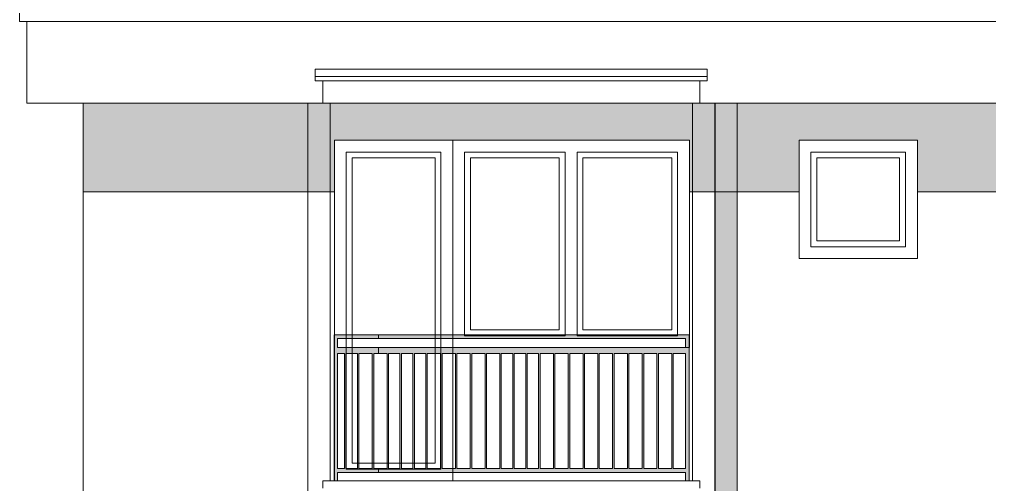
# Model space of a CAD drawing. Header units: millimetres. Extents: x 2791058 to 2855058, y -67651 to -18651.
# Drawn here: x 2803728 to 2807008, y -31060 to -29490 of the extents above; entities that cross this region are included whole.
import ezdxf

# ---------------------------------------------------------------- set-up
doc = ezdxf.new("R2010")
doc.units = ezdxf.units.MM
doc.header["$MEASUREMENT"] = 0
doc.linetypes.add('Hidden Line', pattern=[195.611112, 141.111112, -54.5])
doc.layers.add('Exterior walls', color=7, linetype='Continuous')
for name, color, linetype, lineweight in [('Exterior walls_Pen_No__1', 7, 'Continuous', 0), ('Exterior walls_Pen_No__80', 3, 'Continuous', 0), ('Lines_Pen_No__20', 1, 'Continuous', 0), ('Shell - Roof_Pen_No__20', 1, 'Continuous', 0), ('Shell - Roof_Pen_No__21', 7, 'Continuous', 0)]:
    doc.layers.add(name, color=color, linetype=linetype, lineweight=lineweight)
doc.layers.add('Structural - Bearing_Pen_No__61', color=7, linetype='Continuous', lineweight=0, true_color=0x6a6a6a)

# ---------------------------------------------------------------- blocks, each defined once
blk = doc.blocks.new('Wall_1', base_point=(2806154.9, -29772))
at = {"layer": 'Exterior walls', "linetype": 'Continuous', "lineweight": 0}
blk.add_hatch(color=255, dxfattribs=at).paths.add_polyline_path([(2806079.9, -29772), (2806079.9, -35619.6), (2806154.9, -35632.8), (2806154.9, -29772)])
at = {"layer": 'Exterior walls_Pen_No__1', "color": 7, "linetype": 'Continuous', "lineweight": 0, "flags": 128}
for points in [[(2806079.9, -29772), (2806079.9, -35619.6)], [(2806154.9, -29772), (2806079.9, -29772)], [(2806154.9, -35632.8), (2806154.9, -29772)]]:
    blk.add_lwpolyline(points, dxfattribs=at)

msp = doc.modelspace()

# ---------------------------------------------------------------- hatches: boundary and pattern name
at = {"layer": 'Exterior walls_Pen_No__80', "linetype": 'Continuous', "lineweight": 0, "true_color": 0x7fff7f}
msp.add_hatch(color=91, dxfattribs=at).paths.add_polyline_path([(2803943.4, -29772), (2803943.4, -30072), (2804793.3, -30072), (2804793.3, -29897), (2805993.3, -29897), (2805993.3, -30072), (2806363.5, -30072), (2806363.5, -29897), (2806763.5, -29897), (2806763.5, -30072), (2808942.1, -30072), (2808942.1, -29897), (2809342.1, -29897), (2809342.1, -30072), (2809767.8, -30072), (2809767.8, -29897), (2810967.8, -29897), (2810967.8, -30072), (2812588.9, -30072), (2812588.9, -29897), (2813788.9, -29897), (2813788.9, -30072), (2814217.2, -30072), (2814217.2, -29897), (2814617.2, -29897), (2814617.2, -30072), (2816727.9, -30072), (2816727.9, -29897), (2817127.9, -29897), (2817127.9, -30072), (2817570, -30072), (2817570, -29897), (2818770, -29897), (2818770, -30072), (2819623.4, -30072), (2819623.4, -29772)])
at = {"layer": 'Structural - Bearing_Pen_No__61', "linetype": 'Continuous', "lineweight": 0, "true_color": 0x6a6a6a}
h = msp.add_hatch(color=251, dxfattribs=at)
h.paths.add_polyline_path([(2804791.9, -30554.4), (2804791.9, -31047), (2804803.9, -31047), (2804803.9, -31018.3), (2804941.9, -31018.3), (2804941.9, -31005.8), (2804925.9, -31005.8), (2804925.9, -30617), (2804941.9, -30617), (2804941.9, -30597), (2804803.9, -30597), (2804803.9, -30567), (2804941.9, -30567), (2804941.9, -30554.4), (2804803.9, -30554.4)])
h.paths.add_polyline_path([(2804803.9, -30617), (2804827.1, -30617), (2804827.1, -31005.8), (2804803.9, -31005.8)], flags=0)
h.paths.add_polyline_path([(2804832.1, -30617), (2804870.9, -30617), (2804870.9, -31005.8), (2804832.1, -31005.8)], flags=0)
h.paths.add_polyline_path([(2804875.9, -30617), (2804920.9, -30617), (2804920.9, -31005.8), (2804875.9, -31005.8)], flags=0)
h = msp.add_hatch(color=251, dxfattribs=at)
h.paths.add_polyline_path([(2804941.9, -31018.3), (2805979.9, -31018.3), (2805979.9, -31047), (2805991.9, -31047), (2805991.9, -30554.4), (2805979.9, -30554.4), (2804941.9, -30554.4), (2804941.9, -30567), (2805979.9, -30567), (2805979.9, -30597), (2804941.9, -30597), (2804941.9, -30617), (2804970.9, -30617), (2804970.9, -31005.8), (2804941.9, -31005.8)])
h.paths.add_polyline_path([(2804975.9, -31005.8), (2804975.9, -30617), (2805014.6, -30617), (2805014.6, -31005.8)], flags=0)
h.paths.add_polyline_path([(2805058.4, -31005.8), (2805019.6, -31005.8), (2805019.6, -30617), (2805058.4, -30617)], flags=0)
h.paths.add_polyline_path([(2805063.4, -30617), (2805102.1, -30617), (2805102.1, -31005.8), (2805063.4, -31005.8)], flags=0)
h.paths.add_polyline_path([(2805152.1, -31005.8), (2805107.1, -31005.8), (2805107.1, -30617), (2805152.1, -30617)], flags=0)
h.paths.add_polyline_path([(2805157.1, -31005.8), (2805157.1, -30617), (2805202.1, -30617), (2805202.1, -31005.8)], flags=0)
h.paths.add_polyline_path([(2805207.1, -30617), (2805252.1, -30617), (2805252.1, -31005.8), (2805207.1, -31005.8)], flags=0)
h.paths.add_polyline_path([(2805257.1, -30617), (2805302.1, -30617), (2805302.1, -31005.8), (2805257.1, -31005.8)], flags=0)
h.paths.add_polyline_path([(2805307.1, -31005.8), (2805307.1, -30617), (2805352.1, -30617), (2805352.1, -31005.8)], flags=0)
h.paths.add_polyline_path([(2805395.9, -31005.8), (2805357.1, -31005.8), (2805357.1, -30617), (2805395.9, -30617)], flags=0)
h.paths.add_polyline_path([(2805400.9, -30617), (2805439.6, -30617), (2805439.6, -31005.8), (2805400.9, -31005.8)], flags=0)
h.paths.add_polyline_path([(2805444.6, -30617), (2805483.4, -30617), (2805483.4, -31005.8), (2805444.6, -31005.8)], flags=0)
h.paths.add_polyline_path([(2805488.4, -31005.8), (2805488.4, -30617), (2805533.4, -30617), (2805533.4, -31005.8)], flags=0)
h.paths.add_polyline_path([(2805583.4, -31005.8), (2805538.4, -31005.8), (2805538.4, -30617), (2805583.4, -30617)], flags=0)
h.paths.add_polyline_path([(2805633.4, -31005.8), (2805588.4, -31005.8), (2805588.4, -30617), (2805633.4, -30617)], flags=0)
h.paths.add_polyline_path([(2805638.4, -31005.8), (2805638.4, -30617), (2805683.4, -30617), (2805683.4, -31005.8)], flags=0)
h.paths.add_polyline_path([(2805688.4, -31005.8), (2805688.4, -30617), (2805733.4, -30617), (2805733.4, -31005.8)], flags=0)
h.paths.add_polyline_path([(2805738.4, -30617), (2805783.4, -30617), (2805783.4, -31005.8), (2805738.4, -31005.8)], flags=0)
h.paths.add_polyline_path([(2805788.4, -31005.8), (2805788.4, -30617), (2805833.4, -30617), (2805833.4, -31005.8)], flags=0)
h.paths.add_polyline_path([(2805838.4, -30617), (2805883.4, -30617), (2805883.4, -31005.8), (2805838.4, -31005.8)], flags=0)
h.paths.add_polyline_path([(2805888.4, -31005.8), (2805888.4, -30617), (2805933.4, -30617), (2805933.4, -31005.8)], flags=0)
h.paths.add_polyline_path([(2805938.4, -30617), (2805979.9, -30617), (2805979.9, -31005.8), (2805938.4, -31005.8)], flags=0)

# ---------------------------------------------------------------- linework, layer by layer
at = {"layer": 'Exterior walls_Pen_No__1', "color": 7, "linetype": 'Continuous', "lineweight": 0, "flags": 128}
msp.add_lwpolyline([(2819623.4, -29772), (2803943.4, -29772), (2803943.4, -30072), (2804793.3, -30072), (2804793.3, -29897), (2805993.3, -29897), (2805993.3, -30072), (2806363.5, -30072), (2806363.5, -29897), (2806763.5, -29897), (2806763.5, -30072), (2808942.1, -30072), (2808942.1, -29897), (2809342.1, -29897), (2809342.1, -30072), (2809767.8, -30072), (2809767.8, -29897), (2810967.8, -29897), (2810967.8, -30072), (2812588.9, -30072)], dxfattribs=at)
at = {"layer": 'Lines_Pen_No__20', "color": 1, "linetype": 'Hidden Line', "lineweight": 0}
for p, q in [((2804793.3, -29967), (2804793.3, -29897)), ((2804793.3, -29897), (2805993.3, -29897)), ((2805993.3, -29967), (2805993.3, -29897)), ((2806363.5, -29967), (2806363.5, -29897)), ((2806763.5, -29897), (2806363.5, -29897)), ((2806363.5, -29967), (2806363.5, -29897)), ((2806763.5, -29967), (2806763.5, -29897))]:
    msp.add_line(p, q, dxfattribs=at)
at = {"layer": 'Lines_Pen_No__20', "color": 1, "linetype": 'Continuous', "lineweight": 0}
for p, q in [((2805573.3, -30557), (2805573.3, -29937)), ((2805613.3, -30557), (2805613.3, -29937)), ((2805553.3, -30537), (2805553.3, -29957)), ((2805633.3, -30537), (2805633.3, -29957))]:
    msp.add_line(p, q, dxfattribs=at)
for points in [[(2805193.3, -31047), (2804793.3, -31047), (2804793.3, -29897), (2805193.3, -29897)], [(2805993.3, -29897), (2805193.3, -29897), (2805193.3, -30597), (2805993.3, -30597)], [(2806363.5, -29897), (2806763.5, -29897), (2806763.5, -30297), (2806363.5, -30297)], [(2805153.3, -31007), (2804833.3, -31007), (2804833.3, -29937), (2805153.3, -29937)], [(2806403.5, -29937), (2806723.5, -29937), (2806723.5, -30257), (2806403.5, -30257)], [(2805133.3, -30987), (2804853.3, -30987), (2804853.3, -29957), (2805133.3, -29957)], [(2806423.5, -29957), (2806703.5, -29957), (2806703.5, -30237), (2806423.5, -30237)]]:
    msp.add_lwpolyline(points, close=True, dxfattribs=at)
for points in [[(2805573.3, -29937), (2805233.3, -29937), (2805233.3, -30557), (2805573.3, -30557)], [(2805613.3, -30557), (2805953.3, -30557), (2805953.3, -29937), (2805613.3, -29937)], [(2805553.3, -29957), (2805253.3, -29957), (2805253.3, -30537), (2805553.3, -30537)], [(2805633.3, -30537), (2805933.3, -30537), (2805933.3, -29957), (2805633.3, -29957)]]:
    msp.add_lwpolyline(points, dxfattribs=at)
at = {"layer": 'Shell - Roof_Pen_No__20', "color": 1, "linetype": 'Continuous', "lineweight": 0}
for p, q in [((2806763.5, -29897), (2806363.5, -29897)), ((2806363.5, -29897), (2806363.5, -30297)), ((2806763.5, -30297), (2806763.5, -29897)), ((2806363.5, -30297), (2806763.5, -30297))]:
    msp.add_line(p, q, dxfattribs=at)
at = {"layer": 'Shell - Roof_Pen_No__21', "color": 7, "linetype": 'Continuous', "lineweight": 0}
for p, q in [((2803728.4, -29497), (2803728.4, -28120.8)), ((2803728.4, -29497), (2811978.4, -29497)), ((2803753.4, -29772), (2803753.4, -29497)), ((2804728.4, -29657), (2804728.4, -29697)), ((2804728.4, -29657), (2806053.4, -29657)), ((2806053.4, -29657), (2806053.4, -29697)), ((2804728.4, -29682), (2806053.4, -29682)), ((2804728.4, -29697), (2806053.4, -29697)), ((2804753.4, -29697), (2804753.4, -29772)), ((2806028.4, -29697), (2806028.4, -29772)), ((2803753.4, -29772), (2811978.4, -29772)), ((2803943.4, -29772), (2803943.4, -37047)), ((2804703.4, -29772), (2804703.4, -35547)), ((2804778.4, -29772), (2804778.4, -31047)), ((2806003.4, -29772), (2806003.4, -31047)), ((2806078.4, -29772), (2806078.4, -35547)), ((2806763.5, -29897), (2806363.5, -29897)), ((2806363.5, -29897), (2806363.5, -30297)), ((2806763.5, -30297), (2806763.5, -29897)), ((2806363.5, -30297), (2806763.5, -30297)), ((2804753.4, -31072), (2804753.4, -31047)), ((2804753.4, -31047), (2804778.4, -31047)), ((2804778.4, -31047), (2806003.4, -31047)), ((2806028.4, -31047), (2806003.4, -31047)), ((2806028.4, -31072), (2806028.4, -31047))]:
    msp.add_line(p, q, dxfattribs=at)
at = {"layer": 'Structural - Bearing_Pen_No__61', "color": 251, "linetype": 'Continuous', "lineweight": 0, "true_color": 0x6a6a6a, "flags": 128}
for points in [[(2804791.9, -30554.4), (2804791.9, -31047), (2804803.9, -31047), (2804803.9, -31018.3), (2804941.9, -31018.3), (2804941.9, -31005.8), (2804925.9, -31005.8), (2804925.9, -30617), (2804941.9, -30617), (2804941.9, -30597), (2804803.9, -30597), (2804803.9, -30567), (2804941.9, -30567), (2804941.9, -30554.4), (2804803.9, -30554.4)], [(2804941.9, -31018.3), (2805979.9, -31018.3), (2805979.9, -31047), (2805991.9, -31047), (2805991.9, -30554.4), (2805979.9, -30554.4), (2804941.9, -30554.4), (2804941.9, -30567), (2805979.9, -30567), (2805979.9, -30597), (2804941.9, -30597), (2804941.9, -30617), (2804970.9, -30617), (2804970.9, -31005.8), (2804941.9, -31005.8)], [(2804803.9, -30617), (2804827.1, -30617), (2804827.1, -31005.8), (2804803.9, -31005.8)], [(2804832.1, -30617), (2804870.9, -30617), (2804870.9, -31005.8), (2804832.1, -31005.8)], [(2804875.9, -30617), (2804920.9, -30617), (2804920.9, -31005.8), (2804875.9, -31005.8)], [(2804975.9, -31005.8), (2804975.9, -30617), (2805014.6, -30617), (2805014.6, -31005.8)], [(2805058.4, -31005.8), (2805019.6, -31005.8), (2805019.6, -30617), (2805058.4, -30617)], [(2805063.4, -30617), (2805102.1, -30617), (2805102.1, -31005.8), (2805063.4, -31005.8)], [(2805152.1, -31005.8), (2805107.1, -31005.8), (2805107.1, -30617), (2805152.1, -30617)], [(2805157.1, -31005.8), (2805157.1, -30617), (2805202.1, -30617), (2805202.1, -31005.8)], [(2805207.1, -30617), (2805252.1, -30617), (2805252.1, -31005.8), (2805207.1, -31005.8)], [(2805257.1, -30617), (2805302.1, -30617), (2805302.1, -31005.8), (2805257.1, -31005.8)], [(2805307.1, -31005.8), (2805307.1, -30617), (2805352.1, -30617), (2805352.1, -31005.8)], [(2805395.9, -31005.8), (2805357.1, -31005.8), (2805357.1, -30617), (2805395.9, -30617)], [(2805400.9, -30617), (2805439.6, -30617), (2805439.6, -31005.8), (2805400.9, -31005.8)], [(2805444.6, -30617), (2805483.4, -30617), (2805483.4, -31005.8), (2805444.6, -31005.8)], [(2805488.4, -31005.8), (2805488.4, -30617), (2805533.4, -30617), (2805533.4, -31005.8)], [(2805583.4, -31005.8), (2805538.4, -31005.8), (2805538.4, -30617), (2805583.4, -30617)], [(2805633.4, -31005.8), (2805588.4, -31005.8), (2805588.4, -30617), (2805633.4, -30617)], [(2805638.4, -31005.8), (2805638.4, -30617), (2805683.4, -30617), (2805683.4, -31005.8)], [(2805688.4, -31005.8), (2805688.4, -30617), (2805733.4, -30617), (2805733.4, -31005.8)], [(2805738.4, -30617), (2805783.4, -30617), (2805783.4, -31005.8), (2805738.4, -31005.8)], [(2805788.4, -31005.8), (2805788.4, -30617), (2805833.4, -30617), (2805833.4, -31005.8)], [(2805838.4, -30617), (2805883.4, -30617), (2805883.4, -31005.8), (2805838.4, -31005.8)], [(2805888.4, -31005.8), (2805888.4, -30617), (2805933.4, -30617), (2805933.4, -31005.8)], [(2805938.4, -30617), (2805979.9, -30617), (2805979.9, -31005.8), (2805938.4, -31005.8)]]:
    msp.add_lwpolyline(points, close=True, dxfattribs=at)

# ---------------------------------------------------------------- block references
at = {"layer": 'Exterior walls', "color": 7, "lineweight": 0}
msp.add_blockref('Wall_1', (2806154.9, -29772), dxfattribs=at)

doc.saveas('drawing.dxf')
